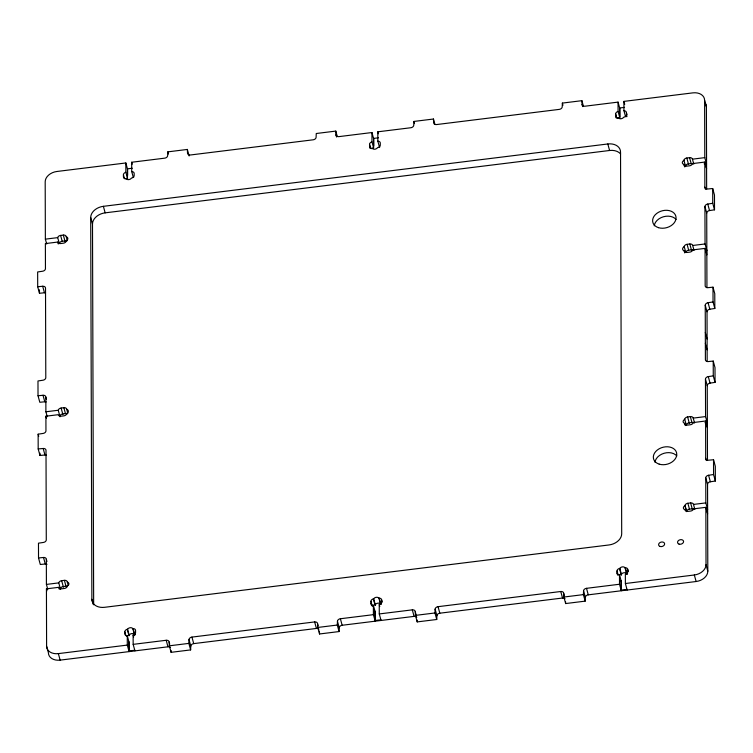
<?xml version="1.0" encoding="UTF-8"?>
<svg xmlns="http://www.w3.org/2000/svg" width="753" height="753" viewBox="0 0 753 753"><rect width="100%" height="100%" fill="white"/><g stroke="black" fill="none" stroke-linecap="round" stroke-linejoin="round"><path stroke-width="1.13" d="M189.125 155.965L187.346 149.442L167.815 151.861L167.646 155.655A2.974 2.184 -15.3 0 1 164.728 158.158L131.69 162.243L131.719 171.58L133.328 177.444A2.974 2.184 -15.3 0 1 133.657 177.463M127.276 635.748L127.304 645.086L129.083 651.609L129.055 642.262L127.276 635.748A2.974 2.184 -15.3 0 1 124.829 633.866L124.819 631.795A2.974 2.184 -15.3 0 1 127.257 629.301L127.568 629.263A2.974 2.184 -15.3 0 1 130.184 627.729A2.974 2.184 -15.3 0 1 132.801 628.623L133.112 628.576A2.974 2.184 -15.3 0 1 135.559 630.468L135.568 632.529A2.974 2.184 -15.3 0 1 133.13 635.024L133.159 644.361L166.197 640.276A2.974 2.184 -15.3 0 1 169.133 642.055L169.312 645.81L171.1 652.324L190.631 649.914L188.852 643.391L189.012 639.598A2.974 2.184 -15.3 0 1 191.93 637.094L314.641 621.931A2.974 2.184 -15.3 0 1 317.578 623.71L318.171 625.884M190.631 649.914L190.791 646.121L189.012 639.598M317.578 623.71L317.766 627.456L319.545 633.979L339.076 631.56L337.297 625.046L337.457 621.253A2.974 2.184 -15.3 0 1 340.375 618.75L373.413 614.664L375.192 621.187M339.076 631.56L339.245 627.767L337.457 621.253M434.942 124.452L433.455 119.021L413.924 121.44L413.755 125.233A2.974 2.184 -15.3 0 1 410.837 127.737L377.808 131.813L377.837 141.159L379.437 147.023A2.974 2.184 -15.3 0 1 379.776 147.042M371.474 605.393L370.928 601.365A2.974 2.184 -15.3 0 1 373.366 598.88L373.686 598.842A2.974 2.184 -15.3 0 1 376.293 597.308A2.974 2.184 -15.3 0 1 378.91 598.193L379.22 598.155A2.974 2.184 -15.3 0 1 381.677 600.037L381.677 602.108A2.974 2.184 -15.3 0 1 379.248 604.603L379.277 613.94L412.305 609.855A2.974 2.184 -15.3 0 1 415.242 611.634L415.43 615.389L417.209 621.903L436.74 619.493L434.961 612.97L435.121 609.177A2.974 2.184 -15.3 0 1 438.039 606.673L560.75 591.51A2.974 2.184 -15.3 0 1 563.686 593.289L564.279 595.454M436.74 619.493L436.9 615.7L435.121 609.177M583.387 106.107L581.9 100.676L562.369 103.086L562.209 106.879A2.974 2.184 -15.3 0 1 559.281 109.383L436.571 124.556A2.974 2.184 -15.3 0 1 433.643 122.777L433.455 119.021M563.686 593.289L563.875 597.035L565.654 603.558L585.185 601.139L583.406 594.616L583.566 590.823A2.974 2.184 -15.3 0 1 586.493 588.328L619.521 584.243L621.31 590.757L621.281 581.42L619.493 574.897A2.974 2.184 -15.3 0 1 617.046 573.014L617.036 570.943A2.974 2.184 -15.3 0 1 619.474 568.459L619.794 568.421A2.974 2.184 -15.3 0 1 622.402 566.887A2.974 2.184 -15.3 0 1 625.018 567.771L625.338 567.734A2.974 2.184 -15.3 0 1 627.786 569.616L628.322 571.574M585.185 601.139L585.354 597.345L583.566 590.823M706.832 250.467L705.053 243.953L704.93 206.614A2.974 2.184 -15.3 0 1 707.754 204.044L712.743 203.301L712.696 188.523L707.707 189.003A2.974 2.184 -15.3 0 1 704.874 187.139L704.799 162.074L692.449 163.599A2.974 2.184 -15.3 0 1 689.569 165.801L686.84 166.14A2.974 2.184 -15.3 0 1 683.94 164.643L683.94 164.408A2.974 2.184 -15.3 0 1 682.331 162.629A2.974 2.184 -15.3 0 1 683.931 160.455L683.931 160.21A2.974 2.184 -15.3 0 1 686.811 158.008L689.541 157.669A2.974 2.184 -15.3 0 1 692.44 159.165L704.789 157.631L706.568 164.154M706.945 287.637L706.719 213.137A2.974 2.184 -15.3 0 1 709.542 210.567L714.522 209.823L714.475 195.036L712.696 188.523M707.472 460.205L707.246 385.687A2.974 2.184 -15.3 0 1 710.06 383.126L715.049 382.373L715.002 367.596L713.223 361.073L708.234 361.562A2.974 2.184 -15.3 0 1 705.401 359.699L705.232 305.266A2.974 2.184 -15.3 0 1 708.055 302.706L713.044 301.953L712.997 287.175L708.008 287.665A2.974 2.184 -15.3 0 1 705.175 285.792L705.062 248.386L692.713 249.911A2.974 2.184 -15.3 0 1 689.833 252.114L687.094 252.453A2.974 2.184 -15.3 0 1 684.204 250.965L684.204 250.721A2.974 2.184 -15.3 0 1 682.595 248.942A2.974 2.184 -15.3 0 1 684.195 246.768L684.185 246.532A2.974 2.184 -15.3 0 1 687.075 244.32L689.804 243.991A2.974 2.184 -15.3 0 1 692.704 245.478L705.053 243.953M707.171 361.544L707.02 311.789A2.974 2.184 -15.3 0 1 709.844 309.219L714.823 308.476L714.776 293.698L712.997 287.175M46.385 455.141A2.974 2.184 -15.3 0 0 44.954 454.991L39.975 455.48L38.187 448.957L38.139 434.18L43.128 433.427A2.974 2.184 -15.3 0 0 45.952 430.867L45.905 416.211L58.254 414.687A2.974 2.184 -15.3 0 0 61.144 416.183L63.883 415.844A2.974 2.184 -15.3 0 0 66.763 413.632L66.763 413.397A2.974 2.184 -15.3 0 0 68.363 411.223A2.974 2.184 -15.3 0 0 66.753 409.444L66.753 409.199A2.974 2.184 -15.3 0 0 63.854 407.712L61.125 408.051A2.974 2.184 -15.3 0 0 58.235 410.253L45.895 411.778L45.848 397.132A2.974 2.184 -15.3 0 0 43.015 395.269L38.026 395.749L37.979 380.971L42.968 380.218A2.974 2.184 -15.3 0 0 45.792 377.658L45.519 288.126A2.974 2.184 -15.3 0 0 42.676 286.262L37.697 286.752L37.65 271.965L42.639 271.221A2.974 2.184 -15.3 0 0 45.453 268.652L45.378 243.586L57.727 242.061A2.974 2.184 -15.3 0 0 60.617 243.548L63.356 243.21A2.974 2.184 -15.3 0 0 66.236 241.007L66.236 240.762A2.974 2.184 -15.3 0 0 67.836 238.588A2.974 2.184 -15.3 0 0 66.226 236.809L66.226 236.574A2.974 2.184 -15.3 0 0 63.327 235.077L60.598 235.416A2.974 2.184 -15.3 0 0 57.708 237.628L45.368 239.153L45.189 181.802A11.916 8.725 -15.3 0 1 56.88 171.486L125.836 162.968L127.615 169.481L127.633 175.317M707.359 423.101L705.57 416.578L705.457 379.173A2.974 2.184 -15.3 0 1 708.281 376.604L713.27 375.86L713.223 361.073M707.622 509.414L705.834 502.9L705.759 477.826A2.974 2.184 -15.3 0 1 708.582 475.265L713.571 474.512L713.524 459.735L708.535 460.215A2.974 2.184 -15.3 0 1 705.702 458.351L705.589 421.012L693.24 422.546A2.974 2.184 -15.3 0 1 690.36 424.748L687.621 425.087A2.974 2.184 -15.3 0 1 684.731 423.591L684.731 423.355A2.974 2.184 -15.3 0 1 683.122 421.576A2.974 2.184 -15.3 0 1 684.712 419.402L684.712 419.157A2.974 2.184 -15.3 0 1 687.602 416.955L690.332 416.616A2.974 2.184 -15.3 0 1 693.231 418.103L705.57 416.578M585.354 597.345A2.974 2.184 -15.3 0 1 588.272 594.842L696.12 581.514A11.916 8.725 -15.3 0 0 707.811 571.198L707.547 484.348A2.974 2.184 -15.3 0 1 710.361 481.779L715.35 481.035L715.303 466.248L713.524 459.735M337.278 136.528L335.791 131.097L316.26 133.507L316.1 137.3A2.974 2.184 -15.3 0 1 313.173 139.804L190.462 154.977A2.974 2.184 -15.3 0 1 187.525 153.198L187.346 149.442M373.752 146.063L373.723 139.06L371.944 132.537L338.916 136.622A2.974 2.184 -15.3 0 1 335.979 134.843L335.791 131.097M619.86 116.809L619.841 108.639L618.053 102.116L585.025 106.201A2.974 2.184 -15.3 0 1 582.088 104.422L581.9 100.676M626.204 116.668A2.974 2.184 -15.3 0 0 625.545 116.602L623.945 110.738L623.917 101.391L692.864 92.873A11.916 8.725 -15.3 0 1 704.61 100.29L706.399 106.804L706.643 189.097M132.321 168.23L127.436 168.832L127.464 178.169A2.974 2.184 -15.3 0 0 125.958 178.932M378.43 137.808L373.554 138.411L373.582 147.748A2.974 2.184 -15.3 0 0 371.831 148.718M624.548 107.378L619.663 107.98L619.691 117.327A2.974 2.184 -15.3 0 0 617.733 118.532M103.377 206.322L607.812 143.974A12.905 9.45 -15.3 0 1 620.538 152.012L621.696 533.773A12.905 9.45 -15.3 0 1 609.026 544.956L104.601 607.304A12.905 9.45 -15.3 0 1 91.875 599.275L90.708 217.504A12.905 9.45 -15.3 0 1 103.377 206.322L105.156 212.845A12.905 9.45 -15.3 0 0 92.497 224.018L93.654 604.612M105.156 212.845L609.591 150.487A12.905 9.45 -15.3 0 1 620.604 153.932M57.708 237.628L59.318 243.492A2.974 2.184 -15.3 0 1 62.198 241.289L64.937 240.951A2.974 2.184 -15.3 0 1 66.556 241.12M693.042 163.825A2.974 2.184 -15.3 0 0 691.15 163.542L688.411 163.872A2.974 2.184 -15.3 0 0 685.531 166.084L685.531 166.319A2.974 2.184 -15.3 0 0 684.684 166.921M704.149 163.778L706.389 163.505L706.408 167.938M684.185 246.532L685.795 252.396A2.974 2.184 -15.3 0 1 688.675 250.194L691.414 249.855A2.974 2.184 -15.3 0 1 693.551 250.288M67.356 413.868A2.974 2.184 -15.3 0 0 65.464 413.576L62.725 413.915A2.974 2.184 -15.3 0 0 59.845 416.117M693.833 422.772A2.974 2.184 -15.3 0 0 691.941 422.48L689.202 422.819A2.974 2.184 -15.3 0 0 686.322 425.031M704.93 422.725L707.18 422.452L707.189 426.885M38.187 448.957L43.175 448.477A2.974 2.184 -15.3 0 1 46.008 450.341L46.281 539.863A2.974 2.184 -15.3 0 1 43.458 542.433L38.478 543.177L38.525 557.964L43.505 557.474A2.974 2.184 -15.3 0 1 46.338 559.338L46.413 584.413L58.762 582.888A2.974 2.184 -15.3 0 1 61.652 580.685L64.382 580.347A2.974 2.184 -15.3 0 1 67.281 581.834L68.081 585.006M684.976 505.479L686.585 511.579L684.976 505.479A2.974 2.184 -15.3 0 1 687.865 503.268L690.595 502.929A2.974 2.184 -15.3 0 1 693.494 504.425L705.834 502.9M686.585 511.343A2.974 2.184 -15.3 0 1 689.466 509.141L692.205 508.802A2.974 2.184 -15.3 0 1 694.558 509.414M169.726 647.025A2.974 2.184 -15.3 0 0 167.975 646.799L60.136 660.127A11.916 8.725 -15.3 0 1 48.39 652.71L46.601 646.196L46.432 588.846L58.781 587.321A2.974 2.184 -15.3 0 0 61.671 588.808L64.41 588.47A2.974 2.184 -15.3 0 0 67.29 586.267L67.29 586.032A2.974 2.184 -15.3 0 0 68.89 583.848A2.974 2.184 -15.3 0 0 67.281 582.069M707.632 513.847L705.853 507.334L693.504 508.859A2.974 2.184 -15.3 0 1 690.623 511.061L687.884 511.4A2.974 2.184 -15.3 0 1 684.995 509.913L684.995 509.668A2.974 2.184 -15.3 0 1 683.385 507.889A2.974 2.184 -15.3 0 1 684.976 505.715M135.051 634.468A2.974 2.184 -15.3 0 0 134.721 634.45L134.401 634.487A2.974 2.184 -15.3 0 0 131.784 633.593A2.974 2.184 -15.3 0 0 129.177 635.137L128.857 635.174A2.974 2.184 -15.3 0 0 126.909 636.379M373.017 605.949A2.974 2.184 -15.3 0 1 374.966 604.744L375.286 604.706A2.974 2.184 -15.3 0 1 377.893 603.172A2.974 2.184 -15.3 0 1 380.51 604.066L380.83 604.028A2.974 2.184 -15.3 0 1 381.489 604.085M46.601 646.196A11.916 8.725 -15.3 0 0 58.348 653.613L127.304 645.086M627.786 569.616L627.786 571.687A2.974 2.184 -15.3 0 1 625.357 574.172L625.385 583.519L694.332 574.991A11.916 8.725 -15.3 0 0 706.022 564.675L705.853 507.334M169.312 645.81L188.852 643.391M317.766 627.456L337.297 625.046M415.43 615.389L434.961 612.97M563.875 597.035L583.406 594.616M134.768 650.234L128.904 650.959L128.876 641.612A2.974 2.184 -15.3 0 1 128.547 641.594M380.877 619.804L375.013 620.528L374.985 611.191A2.974 2.184 -15.3 0 1 374.655 611.172M626.985 589.383L621.131 590.107L621.103 580.77A2.974 2.184 -15.3 0 1 620.764 580.751M190.791 646.121A2.974 2.184 -15.3 0 1 193.719 643.617L316.429 628.444A2.974 2.184 -15.3 0 1 318.933 629.207M339.245 627.767A2.974 2.184 -15.3 0 1 342.163 625.263L414.084 616.378A2.974 2.184 -15.3 0 1 416.127 616.745M436.9 615.7A2.974 2.184 -15.3 0 1 439.827 613.196L562.538 598.023A2.974 2.184 -15.3 0 1 565.042 598.776M37.697 286.752L39.476 293.265L44.465 292.785A2.974 2.184 -15.3 0 1 45.556 292.842M46.215 401.933A2.974 2.184 -15.3 0 0 44.794 401.782L39.815 402.271L38.026 395.749M47.015 564.27A2.974 2.184 -15.3 0 0 45.293 563.997L40.304 564.477L38.525 557.964M704.799 162.074L706.587 168.587M712.743 203.301L714.522 209.823M704.874 187.139L705.467 189.314M707.754 204.044L709.542 210.567M692.44 159.165L693.777 164.05M704.93 206.614L706.719 213.137M689.541 157.669L691.15 163.542M686.811 158.008L688.59 164.531M683.931 160.21L685.531 166.319M683.94 164.408L684.477 166.366M705.062 248.386L706.841 254.9M713.044 301.953L714.823 308.476M692.704 245.478L694.04 250.363M708.055 302.706L709.844 309.219M689.804 243.991L691.593 250.504M705.232 305.266L707.02 311.789M687.075 244.32L688.675 250.194M684.204 250.721L684.741 252.923M705.316 332.487L707.105 339.001M705.354 343.34L707.133 349.853M713.27 375.86L715.049 382.373M708.281 376.604L710.06 383.126M705.457 379.173L707.246 385.687M623.917 101.391L624.717 104.328M623.945 110.738A2.974 2.184 -15.3 0 1 626.392 112.621L626.929 114.578M626.392 112.621L626.929 116.649M705.589 421.012L707.368 427.535M618.053 102.116L618.081 111.463L619.87 117.976M618.081 111.463A2.974 2.184 -15.3 0 0 615.653 113.948L616.716 117.863M615.653 113.948L616.189 117.976M713.571 474.512L715.35 481.035M705.702 458.351L706.295 460.525M693.231 418.103L694.567 422.998M708.582 475.265L710.361 481.779M690.332 416.616L691.941 422.48M705.759 477.826L707.547 484.348M687.602 416.955L689.381 423.478M684.712 419.157L686.322 425.266M684.731 423.355L685.268 425.549M607.812 143.974L609.591 150.487M693.494 504.425L694.831 509.31M582.088 104.422L582.681 106.597M690.595 502.929L692.384 509.452M706.022 564.675L707.811 571.198M687.865 503.268L689.466 509.141M694.332 574.991L696.12 581.514M562.369 103.086L562.962 105.26M625.338 567.734L627.117 574.257M625.018 567.771L626.797 574.294M625.385 583.519L627.164 590.032M619.794 568.421L621.573 574.934M619.474 568.459L621.263 574.972M617.036 570.943L618.109 574.859M617.046 573.014L617.582 574.972M586.493 588.328L588.272 594.842M560.75 591.51L562.538 598.023M413.924 121.44L414.517 123.614M377.808 131.813L378.335 133.77M371.944 132.537L371.973 141.884L373.582 147.748M371.973 141.884A2.974 2.184 -15.3 0 0 369.535 144.369L370.608 148.285M369.535 144.369L370.081 148.397M335.979 134.843L336.572 137.018M438.039 606.673L439.827 613.196M415.242 611.634L416.136 614.89M412.305 609.855L414.084 616.378M381.677 600.037L382.204 601.995M379.22 598.155L380.83 604.028M378.91 598.193L380.51 604.066M379.248 604.603L379.776 606.551M379.277 613.94L381.056 620.463M373.686 598.842L375.465 605.365M373.366 598.88L374.966 604.744M370.937 603.435A2.974 2.184 -15.3 0 0 373.384 605.318L375.163 611.841L375.192 618.844M370.928 601.365L372.264 606.259M340.375 618.75L342.163 625.263M314.641 621.931L316.429 628.444M167.815 151.861L168.408 154.036M131.69 162.243L132.227 164.192M125.836 162.968L125.864 172.305L127.643 178.828M125.864 172.305A2.974 2.184 -15.3 0 0 123.426 174.79L124.499 178.706M90.708 217.504L92.497 224.018M191.93 637.094L193.719 643.617M66.226 236.574L67.299 240.725M63.327 235.077L65.116 241.6M60.598 235.416L62.198 241.289M169.133 642.055L169.726 644.229M57.727 242.061L58.263 244.01M166.197 640.276L167.975 646.799M45.368 239.153L46.705 244.038M42.676 286.262L44.465 292.785M133.112 628.576L134.9 635.099M132.801 628.623L134.58 635.137M133.13 635.024L133.667 636.982M133.159 644.361L134.947 650.884M127.568 629.263L129.177 635.137M127.257 629.301L129.036 635.824M66.753 409.199L67.817 413.35M63.854 407.712L65.464 413.576M124.819 631.795L125.892 635.701M61.125 408.051L62.904 414.574M58.235 410.253L60.024 416.776M45.848 397.132L46.441 399.306M43.015 395.269L44.794 401.782M45.895 411.778L47.232 416.673M45.905 416.211L46.441 418.169M91.875 599.275L93.363 604.706M43.175 448.477L44.954 454.991M38.139 434.18L38.742 436.354M64.382 580.347L66.16 586.86A2.974 2.184 -15.3 0 1 66.509 586.832M61.652 580.685L63.431 587.199M58.762 582.888L60.551 589.401M58.781 587.321L59.308 589.279M46.338 559.338L46.94 561.512M43.505 557.474L45.293 563.997M46.413 584.413L47.759 589.298M46.432 588.846L46.968 590.804M58.348 653.613L60.136 660.127M565.559 601.675L565.654 603.558M417.115 620.03L417.209 621.903M319.404 631.165L319.545 633.979M171.006 650.451L171.1 652.324M706.653 249.817L706.672 254.25M707.444 508.764L707.453 513.198M704.61 100.29L704.789 157.631M619.493 574.897L619.521 584.243M373.384 605.318L373.413 614.664M123.426 174.79L123.436 176.861A2.974 2.184 -15.3 0 0 125.883 178.743L126.203 178.706A2.974 2.184 -15.3 0 0 128.819 179.6A2.974 2.184 -15.3 0 0 131.427 178.066L131.737 178.028A2.974 2.184 -15.3 0 0 134.175 175.534L134.166 173.463A2.974 2.184 -15.3 0 0 131.719 171.58M39.467 289.858L39.476 293.265M39.965 453.202L39.975 455.48M626.402 114.691A2.974 2.184 -15.3 0 1 623.964 117.176L623.644 117.214A2.974 2.184 -15.3 0 1 621.037 118.748A2.974 2.184 -15.3 0 1 618.42 117.863L618.1 117.901A2.974 2.184 -15.3 0 1 615.653 116.018M377.837 141.159A2.974 2.184 -15.3 0 1 380.284 143.042L380.284 145.113A2.974 2.184 -15.3 0 1 377.855 147.597L377.535 147.635A2.974 2.184 -15.3 0 1 374.928 149.179A2.974 2.184 -15.3 0 1 372.311 148.285L371.991 148.322A2.974 2.184 -15.3 0 1 369.544 146.44M416.597 617.131A2.974 2.184 -15.3 0 1 416.767 617.356M170.018 647.166A2.974 2.184 -15.3 0 1 170.489 647.552M705.495 103.528A11.916 8.725 -15.3 0 1 706.399 106.804M60.372 588.752A2.974 2.184 -15.3 0 1 63.252 586.549L65.991 586.211A2.974 2.184 -15.3 0 1 67.309 586.286M619.333 575.292A2.974 2.184 -15.3 0 1 621.084 574.323L621.394 574.285A2.974 2.184 -15.3 0 1 624.002 572.751A2.974 2.184 -15.3 0 1 626.618 573.635L626.938 573.598A2.974 2.184 -15.3 0 1 627.597 573.664M654.978 462.286A11.916 8.725 -15.3 0 1 664.09 453.268A11.916 8.725 -15.3 0 1 676.787 455.923M654.253 225.806A11.916 8.725 -15.3 0 1 663.374 216.789A11.916 8.725 -15.3 0 1 676.072 219.443M659.214 464.149A11.916 8.725 -15.3 0 0 676.768 454.294A11.916 8.725 -15.3 0 0 659.167 448.788A11.916 8.725 -15.3 0 0 659.214 464.149M658.499 227.67A11.916 8.725 -15.3 0 0 676.053 217.815A11.916 8.725 -15.3 0 0 658.451 212.308A11.916 8.725 -15.3 0 0 658.499 227.67M660.099 546.462A3.078 2.259 -15.3 0 0 664.635 543.92A3.078 2.259 -15.3 0 0 660.089 542.499A3.078 2.259 -15.3 0 0 660.099 546.462M679.046 544.118A3.078 2.259 -15.3 0 0 683.583 541.576A3.078 2.259 -15.3 0 0 679.037 540.155A3.078 2.259 -15.3 0 0 679.046 544.118"/></g></svg>
